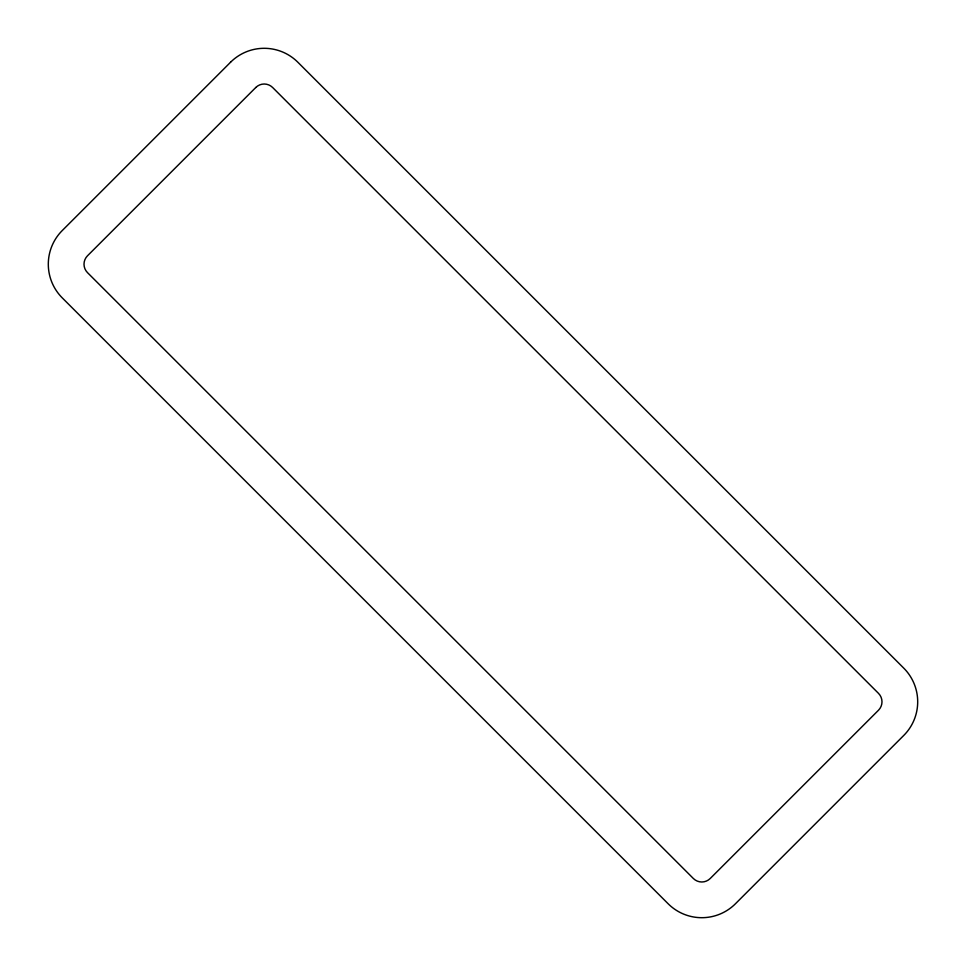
<?xml version="1.0" encoding="UTF-8"?>
<svg xmlns="http://www.w3.org/2000/svg" width="966" height="966" viewBox="0 0 966 966"><rect width="100%" height="100%" fill="white"/><g stroke="black" fill="none" stroke-linecap="round" stroke-linejoin="round"><path stroke-width="1.45" d="M230.548 62.247L62.247 230.548A47.6 47.6 0 0 0 62.247 297.866L668.134 903.753A47.6 47.6 0 0 0 735.452 903.753L903.753 735.452A47.6 47.6 0 0 0 903.753 668.134L297.866 62.247A47.6 47.6 0 0 0 230.548 62.247M255.797 87.483L87.483 255.797A11.906 11.906 0 0 0 87.483 272.617L693.383 878.517A11.906 11.906 0 0 0 710.203 878.517L878.517 710.203A11.906 11.906 0 0 0 878.517 693.383L272.617 87.483A11.906 11.906 0 0 0 255.797 87.483"/></g></svg>
